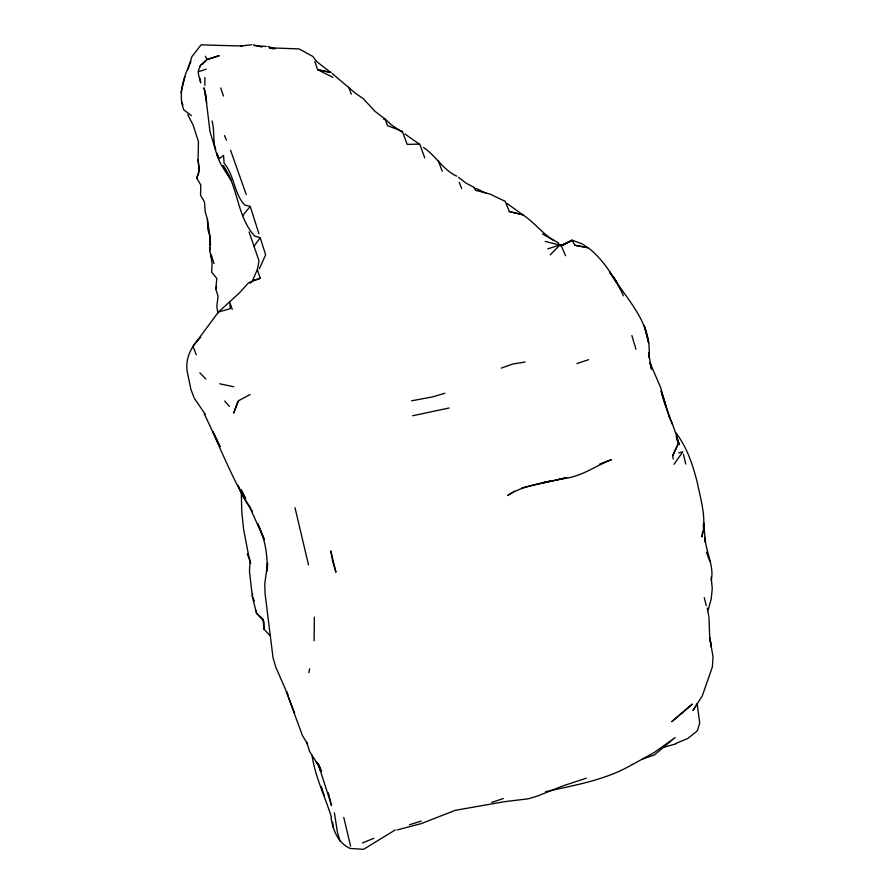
<?xml version="1.0" encoding="UTF-8"?>
<svg xmlns="http://www.w3.org/2000/svg" width="894" height="894" viewBox="0 0 894 894"><rect width="100%" height="100%" fill="white"/><g stroke="black" fill="none" stroke-linecap="round" stroke-linejoin="round"><path stroke-width="1.34" d="M269.943 635.433L263.942 629.175L263.953 621.218M204.838 85.399L204.905 77.443M212.157 260.132L209.688 250.711L209.934 236.508L207.397 219.209L205.229 211.878L204.502 202.022L200.513 195.194L200.804 185.047L196.747 178.241L199.373 169.748L198.066 159.87L198.468 141.744L193.182 125.216L187.751 114.644M252.544 593.705L252.354 596.41L256.466 613.262L263.015 620.224M217.957 313.213L216.817 306.608L218.047 296.205L215.745 288.896L216.851 278.526L211.643 272.044L212.09 263.976L210.794 254.276L211.386 256.712M561.108 246.006L572.082 240.151L582.028 243.85L587.827 247.727L574.876 245.269L572.082 240.151L561.108 246.006L559.678 245.202L550.212 254.891M711.255 580.396C714.384 565.757 705.735 552.034 705.031 537.383M702.55 531.807L701.924 537.003C706.986 518.699 700.784 500.104 697.219 482.157C692.682 464.701 687.028 447.078 675.73 432.696M703.187 526.611L703.656 522.722L705.4 542.356L704.975 538.501M253.315 44.834L261.897 47.069M314.096 640.752L314.353 617.162M308.944 672.657L309.581 668.813M250.197 283.286L252.499 280.727L257.338 269.608L259.036 260.88L249.057 231.904M187.807 69.743L191.942 56.557L201.139 44.778C214.895 45.37 228.909 45.672 242.408 45.918M209.688 250.711L210.425 247.448M191.372 115.661L183.784 109.85C177.638 93.747 184.041 76.191 190.914 61.485M180.979 92.63L184.913 76.761M708.182 609.887L711.222 598.98L712.261 588.621L711.155 577.111M215.745 288.896L216.639 286.471M196.747 178.241L198.725 173.09M238.709 400.467L233.625 413.14L237.67 401.942L238.854 400.568L250.096 394.556M207.475 59.35L219.22 55.674L207.028 59.518L200.859 64.804L198.39 70.492L198.278 73.476L200.692 82.863L200.2 78.784M259.361 268.736L265.652 254.846L260.199 237.659L254.779 236.128C236.72 216.616 238.542 187.002 223.098 165.569L230.998 179.973M673.193 459.047L672.757 455.582L678.591 442.899C674.042 425.198 665.214 408.927 661.147 390.98L665.952 406.2L660.655 387.56L649.882 362.517L651.469 369.177L648.608 352.806L648.821 357.522C652.877 323.17 625.789 298.462 609.429 271.742L617.553 283.666C609.362 270.524 600.589 257.181 588.096 247.727L574.876 245.269M199.552 67.296L200.859 64.804M672.757 455.582L678.591 442.899L676.143 436.663M674.009 464.31L682.781 451.85L678.769 452.912M253.952 246.42L260.199 237.659M257.338 269.608L260.266 278.302L248.644 282.716L239.29 293.02L218.505 311.984L192.959 346.38L196.345 354.817M242.643 215.689L250.208 206.391L244.777 205.028C233.837 193.618 234.686 175.682 224.081 163.166L223.556 155.377L219.309 158.685C211.621 147.532 215.353 133.452 212.079 120.981M200.759 337.273C190.858 346.648 184.611 359.209 187.528 373.122L190.97 389.616L194.143 397.83M202.357 64.379L207.028 59.518L205.385 56.244M642.875 758.961L654.564 754.86L675.115 737.528L654.33 752.469L632.416 764.538M514.575 491.13L507.658 495.499C525.393 484.023 546.837 482.861 566.695 477.586L555.14 480.223L565.98 478.256C582.709 475.82 596.209 465.573 611.541 459.561L599.729 464.087M395.26 829.934L363.612 849.3L350.28 848.462C338.033 843.187 333.104 830.224 331.048 817.954M218.505 311.984L230.339 308.665L229.702 302.328L232.239 309.391M632.471 764.415C605.819 780.16 575.2 784.988 545.508 791.76M560.527 245.515L572.026 240.609M676.255 743.249L687.441 738.679L696.068 731.929L697.521 730.342L699.723 722.955L697.141 703.556L692.995 710.54L702.226 696.013L712.362 666.98L713.021 656.732L709.724 637.534L708.976 617.251M362.483 842.908L373.904 838.315M501.255 368.104L512.888 363.992L525.136 362.036M576.887 363.612L588.543 359.712M491.655 802.432L503.322 798.521M198.96 71.554L206.212 69.14M547.798 248.89L559.543 245.034L563.488 245.045M586.308 778.182L562.941 785.882L537.484 796.029L528.354 798.8L503.758 801.784L455.314 810.333L421.219 823.62L397.037 829.956M409.385 824.793L421.13 821.117M252.499 280.727L260.266 278.302M444.787 393.259L432.975 396.813L411.542 400.814M521.861 487.901L553.855 480.514L541.574 483.017L552.313 480.592M664.51 747.082L676.188 743.752M449.101 407.988L412.693 415.732M268.088 46.454L275.285 48.902M240.732 45.996L251.583 44.745M332.188 73.498L355.164 93.01L363.255 98.675L374.932 111.292L385.068 119.025L387.493 125.629L402.345 131.295L407.172 144.392L419.755 144.102L424.728 157.847M254.377 45.639L266.289 46.443M330.892 72.358L317.627 69.721L314.8 61.429M219.723 383.805L233.826 386.756M474.021 187.472L475.563 190.333L489.968 194.076L505.199 201.329L509.356 211.599L522.744 214.728L506.954 203.474M509.356 211.599L522.733 214.739M545.161 241.391L559.543 245.034L558.113 242.676L542.546 233.993M273.05 48.902L269.284 47.818L299.032 48.913L312.744 56.389L317.024 61.865L330.769 72.481L317.627 69.721L332.937 77.342M475.854 188.366L486.414 193.35M473.753 187.17L466.065 183.169L458.521 177.347M456.778 176.174C443.089 170.05 435.859 155.701 423.51 147.443M401.909 132.055L391.192 124.735L385.068 119.025M404.96 133.977L419.264 144.135M205.922 379.067L199.843 372.832M553.397 240.229C542.133 233.2 534.187 222.26 522.934 214.884M383.537 118.936L384.409 119.561M224.707 401.015L229.345 406.401M205.408 414.503L194.579 398.668M250.51 508.284L245.403 500.841L244.732 497.936L237.636 485.096M230.943 180.052C225.612 171.547 219.242 163.468 216.594 153.612M617.799 284.46L613.44 276.872L619.531 287.633M250.622 508.261C231.557 478.648 219.689 445.435 204.29 413.956M618.424 285.544L620.335 288.974M251.236 509.345L252.499 511.636M245.749 498.561L241.201 489.923L244.699 496.885M561.723 246.889L565.544 255.706M677.06 439.904L679.518 444.754L677.384 439.602M181.761 102.475L182.957 104.911M620.067 288.784L623.442 295.791M241.816 493.98L243.984 498.494M249.068 505.725L264.333 539.574L257.584 523.459C264.993 538.154 267.597 554.716 267.228 571.065L267.608 563.008L264.758 583.927L265.105 593.895L273.05 657.872L275.799 667.159L285.074 688.391L302.396 735.438L307.525 744.065L306.687 742.176L309.615 751.418L317.247 763.543L316.353 761.688L319.75 768.695L331.562 805.639L329.718 798.208M254.354 600.88L252.354 596.41L249.448 571.266L250.108 561.03L247.269 553.878M331.406 817.205C325.114 796.554 315.213 777.065 312.062 755.486M294.595 713.054L288.617 697.309M668.69 415.498L672.567 424.46M319.069 765.186L321.583 771.097M224.495 135.575L226.473 140.235M230.574 150.281L246.241 194.59M438.161 160.518L442.284 171.246M238.475 486.437L241.313 493.577L241.76 511.457L243.548 528.969L248.878 556.716M649.882 362.517L650.597 364.428M459.27 182.264L461.617 188.511M706.405 552.134L709.78 561.242M217.007 153.187L218.65 157.635M348.794 87.232L351.308 94.216M324.421 795.984L321.181 786.832L321.84 788.765M663.784 398.858L669.528 417.375M317.985 763.364L320.499 770.606L318.32 764.035M214.448 145.845L215.745 149.577M220.717 87.992L223.478 96.016M205.195 91.512L203.955 87.78L206.715 102.888M211.252 255.069L214.035 263.629M250.208 206.391L258.925 233.703M214.415 146.281L209.989 131.63L205.374 93.2L206.045 98.049M631.89 335.563L635.969 349.219M340.089 841.377L337.396 832.068L334.39 812.791M249.225 557.945L250.689 563.209M287.153 691.967L288.192 695.99M328.333 792.844L329.372 796.867M704.282 597.65L706.26 605.551M294.998 507.691L308.508 564.885M683.407 454.275L685.743 464.031M350.582 846.137L343.788 817.451M707.277 608.032L708.786 616.257M710.048 639.556L711.389 647.122L709.724 637.534M332.657 822.268L333.216 827.408M198.066 159.87L199.217 171.793M263.942 629.175L263.115 619.341L256.466 613.262L256.433 610.624M210.582 245.135L209.934 236.508L207.821 229.155L207.397 219.209M681.82 713.11L671.763 721.693L692.358 704.103L681.82 713.11M220.002 446.542L212.884 431.668L220.002 446.542M335.887 572.015L332.747 561.689L330.78 550.894L335.887 572.015M646.943 335.272L644.295 325.952L648.631 342.737L646.943 335.272"/></g></svg>
